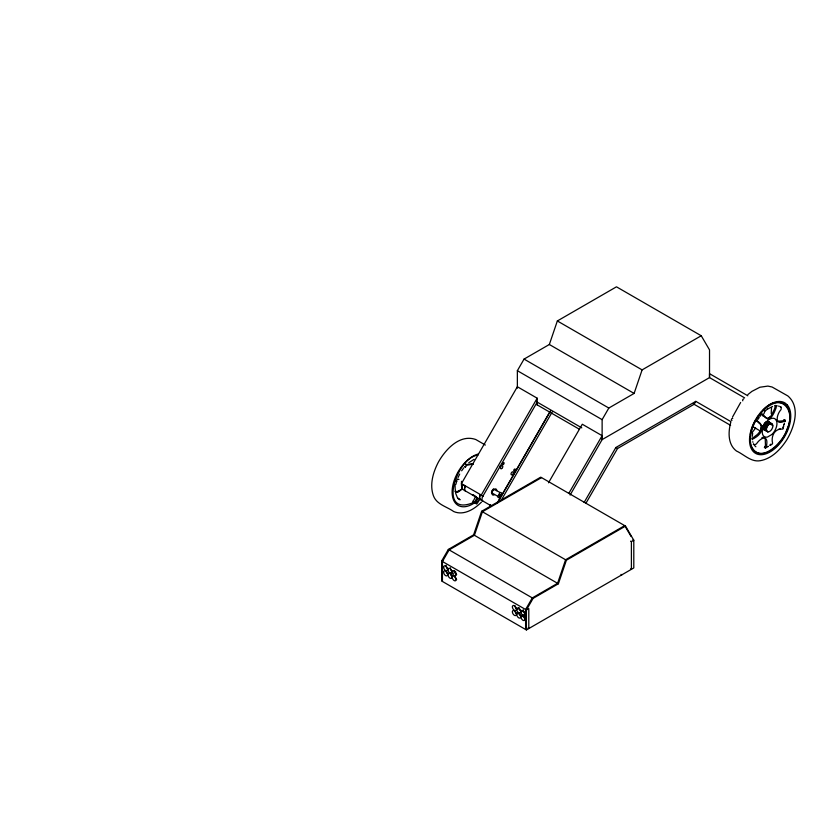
<?xml version="1.0" encoding="UTF-8"?>
<svg xmlns="http://www.w3.org/2000/svg" width="837" height="837" viewBox="0 0 837 837"><rect width="100%" height="100%" fill="white"/><g stroke="black" fill="none" stroke-linecap="round" stroke-linejoin="round"><path stroke-width="1.26" d="M442.438 581.464L442.438 561.491L449.134 549.899L474.422 535.293L482.415 511.752L541.539 477.613M517.36 388.169L517.36 370.697L524.056 359.094L549.344 344.499L557.348 320.958L616.471 286.819L701.239 335.752L709.525 349.897L709.525 377.602L744.637 397.868M525.594 629.476L525.594 609.514L532.301 597.911L557.588 583.305L565.582 559.765L624.705 525.626L631.088 536.507M526.4 629.937L526.4 609.974L533.096 598.371L558.384 583.776L566.387 560.225L625.511 526.096L633.797 540.231L633.797 567.936L526.4 629.937L441.633 581.004L441.633 561.031L448.329 549.438L473.616 534.833L481.62 511.292L540.744 477.153L625.511 526.096M701.239 335.752L642.105 369.891L634.111 393.432L608.823 408.037L602.127 419.64L602.127 439.603L570.112 495.054M633.002 539.771L633.797 540.231L631.401 541.612L631.401 569.317L630.596 568.857M762.946 414.87A7.428 0.816 34.5 0 1 763.762 415.591L767.519 418.898L771.034 415.968L774.152 409.764A7.428 6.005 -73.1 0 0 775.083 405.809L775.072 405.401M485.355 445.043L475.751 439.509C459.649 433.765 445.232 449.772 438.243 462.38C433.074 472.434 429.444 484.686 433.43 495.766C436.6 504.544 446.948 506.667 453.748 511.564C463.855 515.864 474.558 509.105 481.505 502.054M461.522 481.306L461.449 484.414A7.397 4.363 61.1 0 0 462.463 488.839C460.768 489.666 457.818 493.537 455.506 492.072A2.919 1.643 58.8 0 1 454.878 491.193M769.423 422.392C768.178 418.699 758.615 430.019 766.242 430.061M767.351 421.409C770.605 422.455 774.696 424.851 772.08 428.722C771.316 430.626 767.989 433.44 766.556 430.731L763.239 428.816L763.051 425.573M766.556 430.731C765.865 427.759 767.958 424.108 771.003 423.522M761.231 430.616L761.251 426.818M763.365 425.876L763.647 429.004M784.259 419.745L784.112 420.739C783.966 418.615 786.016 420.77 784.698 421.764M752.306 436.359L752.651 433.106M771.222 413.593L771.526 407.535M770.05 417.077L768.764 418.071M784.708 421.681L784.949 420.394M730.795 422.214C728.159 431.756 727.667 444.405 736.434 451.007C744.083 454.449 751.092 462.348 760.278 460.706C771.871 458.624 780.659 449.343 786.78 439.843C794.208 427.487 800.863 407.002 787.837 395.922L772.08 387.008L767.906 386.087L759.902 387.238L751.929 391.36L747.88 394.572M750.391 434.288L750.831 432.31M783.819 424.997L784.415 423.804M455.862 484.414L456.761 480.961M784.07 424.621L784.332 423.721M763.02 425.677L763.647 426.682M756.271 420.613L756.554 420.844A7.439 1.088 36 0 1 758.604 422.779C764.62 426.326 759.326 433.65 755.256 436.056A7.418 5.461 -20.2 0 1 751.877 438.19M751.27 430.344L752.599 426.336M764.924 438.138L765.154 437.458L764.055 437.406M732.501 417.088L740.64 402.482M753.038 425.342L755.957 419.494M763.993 425.698L764.84 424.118M458.048 477.488L459.691 474.066M457.023 491.769L456.134 492.438M783.087 427.707L783.662 425.97L782.982 427.958A2.909 1.13 12.7 0 1 782.585 429.109C774.57 428.262 770.846 436.412 772.572 443.108A2.919 1.726 61.2 0 1 771.379 444.457L769.82 445.378L771.379 444.447M479.883 499.302L476.755 504.02L472.968 501.834L475.458 496.739M474.558 502.755L477.048 497.67M481.275 495.054L537.197 398.203L517.36 386.746L461.438 483.608L482.97 496.038M482.834 500.997A4.091 2.365 -60 0 1 482.834 496.268L537.197 402.116M491.915 491.758L493.443 489.132L500.244 492.564A2.825 1.632 -60 0 1 501.656 493.38L499.208 497.628A2.825 1.632 -60 0 1 497.795 496.812L499.752 492.773M497.335 502.828L550.254 411.166M497.523 502.786L550.39 411.218M501.154 500.421L552.211 411.992M548.486 482.803L582.29 424.233L602.127 435.69L602.127 439.603L709.525 377.602L709.525 373.679L747.818 395.786M568.961 493.129L602.127 435.69M584.132 502.451L615.844 447.523L695.809 401.352L730.868 421.597M585.879 503.351L617.539 448.506L694.114 404.292L695.809 401.352M755.665 427.948L752.222 432.447M762.622 415.905L763.888 413.708A4.091 2.365 -60 0 0 764.715 410.433M767.696 421.607L765.217 422.894L763.825 424.788L767.142 426.703M458.425 479.475L457.462 479.392L458.969 479.36M756.491 418.531L758.343 415.832M757.862 419.483L759.243 417.506M461.647 470.802L463.865 467.757M764.913 424.035L765.667 423.156M759.64 414.106L761.68 411.647M759.975 416.397L761.44 414.671M762.413 410.925C778.912 391.36 797.201 408.927 786.864 429.371C783.422 442.292 759.305 466.282 750.632 444.803M770.929 444.667L770.354 444.238M764.861 411.187L767.623 409M765.74 423.062L768.146 421.869L772.279 424.045M461.7 488.546L462.432 488.829L456.646 492.177M468.762 462.735L474.066 459.356M475.165 503.11L475.803 502.692M767.487 409.115L772.561 406.468M443.233 560.11L441.633 561.031L526.4 609.974L528.796 608.583L528.796 628.556L528.001 628.095M453.56 573.199L455.736 571.933M516.743 609.388A2.825 1.632 60 0 1 519.735 609.116A2.825 1.632 60 0 1 519.735 613.113A2.825 1.632 60 0 1 516.743 609.388L519.139 608.007A2.825 1.632 60 0 0 521.137 611.46M520.74 611.701L522.34 610.769M473.773 502.367C437.102 518.197 456.05 457.598 477.875 455.14M456.06 492.397L458.645 490.942M761.869 437.709L762.925 437.322M768.764 417.987L767.445 418.343M455.642 492.208L456.625 491.968M753.3 444.457L754.21 444.688A2.94 2.113 -16.9 0 0 756.481 443.819C761.199 436.862 769.067 434.539 766.336 446.613A2.919 1.643 58.9 0 1 765.227 447.91L766.232 447.492L764.422 447.408L765.133 447.167M765.081 447.209L764.463 447.408A7.397 4.175 58.9 0 0 765.436 444.321L765.206 438.745L763.951 437.353M455.684 481.306L456.918 480.94M765.039 447.889L768.376 446.393L766.127 446.676M457.651 491.685L459.461 491.047L459.293 490.482M778.525 429.36L780.241 428.973M766.158 430.082L764.118 429.789M472.486 495.023L473.868 495.148M466.659 464.619L472.246 463.635A2.94 1.046 14.5 0 1 473.428 463.656M776.045 405.851L775.072 405.715M753.478 443.767A2.26 1.716 -26.4 0 1 753.624 443.997L754.21 444.688M752.128 438.944L752.39 438.933A2.94 2.166 -20.2 0 0 754.639 438.002C762.528 433.65 765.332 425.081 756.449 420.561M776.349 405.851L777.27 405.84M490.921 505.286L489.917 505.088A4.091 2.365 -60 0 0 490.869 505.286M457.483 479.36L456.835 479.13M778.546 406.081L779.352 406.311M757.014 420.98L756.491 420.77M762.026 413.928C769.088 423.804 772.739 416.397 775.962 408.278A2.94 2.385 -73.1 0 0 776.066 405.882L775.847 405.432M777.238 421.314L782.271 420.896A7.407 2.616 14.5 0 0 784.206 419.881L785.043 420.164A2.919 1.036 14.5 0 1 784.604 421.137C774.173 426.263 776.548 414.42 780.952 409.712A2.94 2.365 -77.4 0 0 781.005 407.295L780.785 406.855M762.758 426.755L766.42 428.868M762.737 426.87L763.532 427.33M762.737 428.042L763.532 428.502M763.051 428.983L764.076 429.726M770.762 423.595L772.666 424.694M770.197 423.689L766.546 421.576M770.94 424.453L772.844 425.552M766.043 422.214L769.36 424.129M765.217 422.894L768.523 424.809M764.453 423.773L767.77 425.688M763.658 424.275L764.443 424.725M763.867 426.023L766.734 427.676M763.062 427.958L766.378 429.873M764.903 429.988L768.209 431.902M763.616 429.465L767.498 431.777M753.572 427.09L760.006 430.814M557.348 320.958L642.105 369.891M693.35 403.852L730.628 425.374M549.344 344.499L634.111 393.432M524.056 359.094L608.823 408.037M517.36 370.697L602.127 419.64M536.58 401.76L581.778 427.864M615.844 447.523L617.539 448.506M536.653 404.574L579.455 429.287M630.596 541.152L631.401 541.612M491.413 492.637L497.733 496.278M621.002 574.402L621.807 574.862M482.834 496.268L480.438 494.887A4.091 2.365 -60 0 0 480.438 499.616A4.363 2.521 -60 0 1 480.438 494.583M473.491 495.222L475.887 496.603L474.882 496.414A4.091 2.365 -60 0 0 475.834 496.603M491.267 505.872L462.997 489.551A4.091 2.365 -60 0 1 462.997 484.822L465.403 486.203A4.091 2.365 -60 0 0 465.403 490.932A4.363 2.521 -60 0 1 465.403 485.899M472.968 501.06L474.558 501.98M481.62 511.292L566.387 560.225M457.839 498.475L460.099 499.773L457.42 497.617L455.642 493.296M473.616 534.833L558.384 583.776M448.329 549.438L533.096 598.371M765.96 421.838L766.744 422.298M764.474 423.103L765.269 423.564M766.964 421.44L767.749 421.9M766.462 421.597L767.257 422.057M768.858 421.994L769.381 422.329M780.502 406.834L780.911 407.096A2.239 1.8 -77.4 0 1 780.325 407.033M755.874 446.77L754.524 445.483M465.906 464.284L467.517 465.11L471.629 464.389A7.418 2.626 14.5 0 1 473.177 464.263M776.6 420.603L776.37 419.975M752.777 441.716L752.976 442.271M752.306 439.048L752.442 439.707M454.575 570.635L454.627 571.263A2.825 1.632 60 0 0 456.489 574.14M454.575 575.626L454.627 576.254A2.825 1.632 60 0 0 456.489 579.131M455.066 484.456L455.14 488.159A7.397 4.164 58.8 0 0 456.301 492.501M537.197 398.203L537.197 404.888M516.806 608.959A2.825 1.632 60 0 1 514.807 605.496M518.804 607.808A2.825 1.632 60 0 1 518.532 608.802M523.073 610.864A2.825 1.632 60 0 1 522.55 611.606M525.259 613.845A2.825 1.632 60 0 1 523.397 610.968L523.355 610.34A2.825 1.632 60 0 1 523.439 609.796M456.144 574.37A2.825 1.632 60 0 1 456.657 574.621M448.036 569.254A2.825 1.632 60 0 1 446.1 565.237M456.144 579.361A2.825 1.632 60 0 1 456.657 579.612M516.806 613.95A2.825 1.632 60 0 1 514.807 610.487M518.731 613.354A2.825 1.632 60 0 1 518.532 613.803M452.367 571.765A2.825 1.632 60 0 1 450.432 567.737M454.292 571.169A2.825 1.632 60 0 1 454.093 571.608M452.367 576.756A2.825 1.632 60 0 1 450.432 572.728M454.292 576.159A2.825 1.632 60 0 1 454.093 576.599M448.036 574.245A2.825 1.632 60 0 1 446.1 570.227M525.259 618.836A2.825 1.632 60 0 1 523.397 615.959L523.355 615.331A2.825 1.632 60 0 1 523.439 614.787M521.137 616.461A2.825 1.632 60 0 1 519.139 612.998M523.073 615.865A2.825 1.632 60 0 1 522.55 616.597M760.927 430.312A11.205 6.476 -60 0 1 761.701 427.142M762.183 414.242A7.428 0.816 34.5 0 1 762.706 414.671M742.775 400.818A1.13 0.649 -60 0 1 743.748 398.872M731.977 420.373A1.13 0.649 -60 0 1 731.486 419.306A1.13 0.649 -60 0 1 732.752 418.385M465.665 464.012A11.205 6.476 -60 0 1 466.052 466.617M473.815 503.33A29.18 16.845 -60 0 1 454.878 502.378A29.18 16.845 -60 0 1 455.454 477.153L457.42 473.051A29.18 16.845 -60 0 1 478.094 454.052M500.327 465.665A1.695 0.983 -60 0 1 500.107 466.219M494.353 494.761A3.39 1.956 -60 0 1 491.957 493.38A3.39 1.956 -60 0 1 494.353 489.226A3.39 1.956 -60 0 1 496.759 490.608M491.675 491.298A2.825 1.632 -60 0 1 491.999 490.628M492.407 490.032A2.825 1.632 -60 0 1 493.411 489.143M476.556 499.375A1.548 0.889 -60 0 1 475.74 501.07M499.26 495.222C500.034 496.885 500.505 492.972 499.26 495.222M771.881 434.487L767.33 437.113A10.41 6.005 -60 0 1 763.658 426.159A10.41 6.005 -60 0 1 775.564 419.274A10.41 6.005 -60 0 1 771.881 434.487M787.429 405.108L785.462 403.288A29.18 16.845 -60 0 0 750.873 430.678A29.18 16.845 -60 0 0 772.3 450.526A29.18 16.845 -60 0 0 787.429 405.108M465.341 467.088L464.901 466.512L465.341 467.088M524.945 614.222L524.904 613.594A2.825 1.632 60 0 0 522.769 610.571A2.825 1.632 60 0 0 520.949 611.721L521.001 612.349A2.825 1.632 60 0 0 523.125 615.373A2.825 1.632 60 0 0 524.945 614.222M524.945 619.213L524.904 618.585A2.825 1.632 60 0 0 522.769 615.561A2.825 1.632 60 0 0 520.949 616.712L521.001 617.34A2.825 1.632 60 0 0 523.125 620.363A2.825 1.632 60 0 0 524.945 619.213M456.175 574.517L456.134 573.889A2.825 1.632 60 0 0 453.999 570.865A2.825 1.632 60 0 0 452.179 572.016L452.231 572.644A2.825 1.632 60 0 0 454.355 575.668A2.825 1.632 60 0 0 456.175 574.517M456.175 579.507L456.134 578.88A2.825 1.632 60 0 0 453.999 575.856A2.825 1.632 60 0 0 452.179 577.007L452.231 577.635A2.825 1.632 60 0 0 454.355 580.658A2.825 1.632 60 0 0 456.175 579.507M443.631 567.183A2.825 1.632 60 0 0 446.634 570.907A2.825 1.632 60 0 0 446.634 566.911A2.825 1.632 60 0 0 443.631 567.183M447.973 569.683A2.825 1.632 60 0 0 450.965 573.408A2.825 1.632 60 0 0 450.965 569.411A2.825 1.632 60 0 0 447.973 569.683M512.401 606.888A2.825 1.632 60 0 0 515.404 610.612A2.825 1.632 60 0 0 515.404 606.616A2.825 1.632 60 0 0 512.401 606.888M443.631 572.173A2.825 1.632 60 0 0 446.634 575.898A2.825 1.632 60 0 0 446.634 571.901A2.825 1.632 60 0 0 443.631 572.173M447.973 574.674A2.825 1.632 60 0 0 450.965 578.409A2.825 1.632 60 0 0 450.965 574.402A2.825 1.632 60 0 0 447.973 574.674M512.401 611.878A2.825 1.632 60 0 0 515.404 615.603A2.825 1.632 60 0 0 515.404 611.606A2.825 1.632 60 0 0 512.401 611.878M516.743 614.379A2.825 1.632 60 0 0 519.735 618.114A2.825 1.632 60 0 0 519.735 614.107A2.825 1.632 60 0 0 516.743 614.379M774.256 448.036A27.966 16.144 -60 0 0 784.824 404.313A27.966 16.144 -60 0 0 751.323 431.902A27.966 16.144 -60 0 0 774.256 448.036M512.307 474.652A1.695 0.983 -60 0 0 513.186 471.974A1.695 0.983 -60 0 0 511.114 473.376A1.695 0.983 -60 0 0 512.307 474.652M501.687 468.553A1.695 0.983 -60 0 0 502.598 465.864A1.695 0.983 -60 0 0 500.526 467.224A1.695 0.983 -60 0 0 501.687 468.553M503.424 464.399A1.13 0.649 -60 0 0 503.916 462.62A1.13 0.649 -60 0 0 502.556 463.667A1.13 0.649 -60 0 0 503.424 464.399M514.745 470.812A1.13 0.649 -60 0 0 515.1 469.055A1.13 0.649 -60 0 0 513.772 470.248A1.13 0.649 -60 0 0 514.745 470.812M477.341 501.991A1.548 0.889 -60 0 0 477.822 499.584A1.548 0.889 -60 0 0 475.991 501.217A1.548 0.889 -60 0 0 477.341 501.991"/></g></svg>
